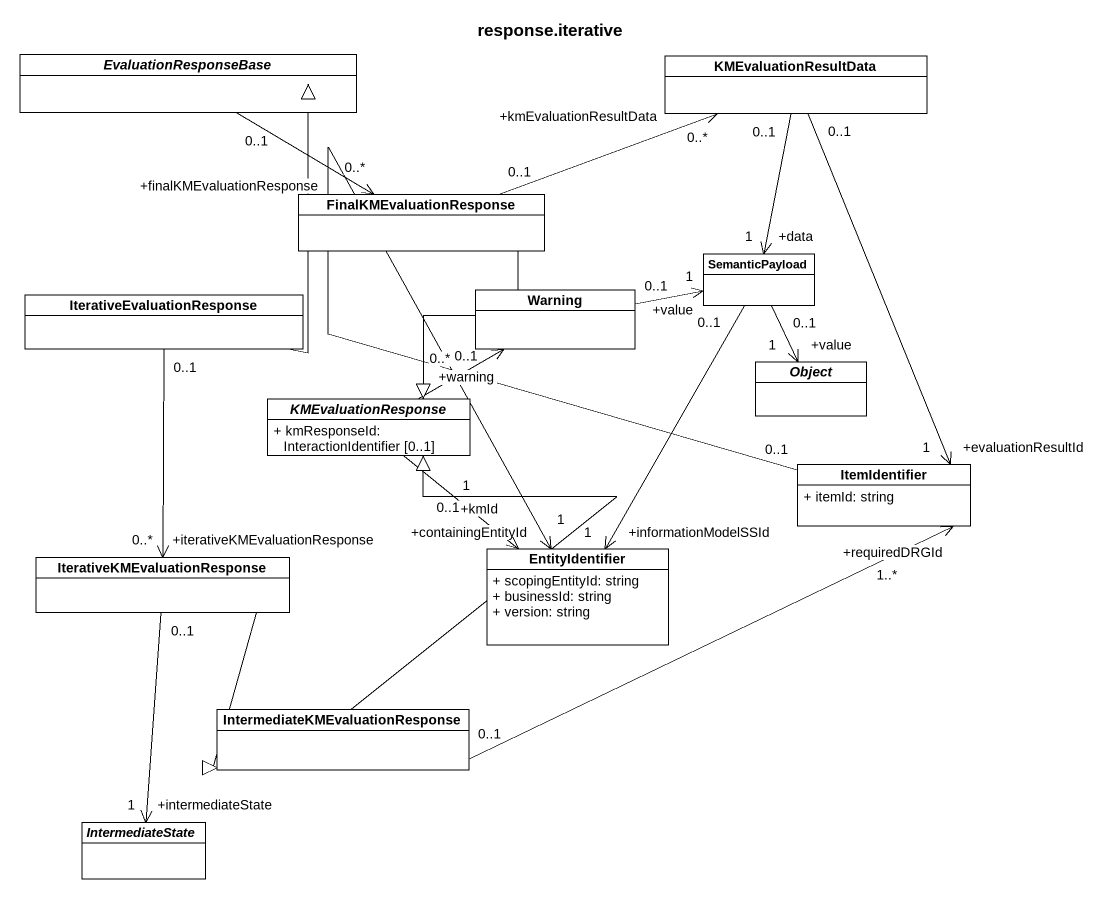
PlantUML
@startuml
title response.iterative
hide circle
hide empty members
skinparam classAttributeIconSize 0
abstract class EvaluationResponseBase
class KMEvaluationResultData
class FinalKMEvaluationResponse
class SemanticPayload
class IterativeEvaluationResponse
class Warning
abstract class "Object" as Object_
abstract class KMEvaluationResponse {
  + kmResponseId: InteractionIdentifier [0..1]
}
class ItemIdentifier {
  + itemId: string
}
class EntityIdentifier {
  + scopingEntityId: string
  + businessId: string
  + version: string
}
class "IterativeKMEvaluationResponse" as IterativeKMEvaluationRespons
class "IntermediateKMEvaluationResponse" as IntermediateKMEvaluationResp
abstract class IntermediateState
EvaluationResponseBase "0..1" -right-> "+finalKMEvaluationResponse\n0..*" FinalKMEvaluationResponse
KMEvaluationResultData "0..1" --> "+data\n1" SemanticPayload
KMEvaluationResultData "0..1" --> "+evaluationResultId\n1" ItemIdentifier
FinalKMEvaluationResponse "0..1" -right-> "+kmEvaluationResultData\n0..*" KMEvaluationResultData
FinalKMEvaluationResponse --|> KMEvaluationResponse
SemanticPayload "0..1" --> "+value\n1" Object_
SemanticPayload "0..1" --> "+informationModelSSId\n1" EntityIdentifier
IterativeEvaluationResponse -up-|> EvaluationResponseBase
IterativeEvaluationResponse "0..1" --> "+iterativeKMEvaluationResponse\n0..*" IterativeKMEvaluationRespons
Warning "0..1" -right-> "+value\n1" SemanticPayload
KMEvaluationResponse "0..1" -right-> "+warning\n0..*" Warning
KMEvaluationResponse "0..1" --> "+kmId\n1" EntityIdentifier
ItemIdentifier "0..1" -left-> "+containingEntityId\n1" EntityIdentifier
IterativeKMEvaluationRespons --|> IntermediateKMEvaluationResp
IterativeKMEvaluationRespons "0..1" --> "+intermediateState\n1" IntermediateState
IntermediateKMEvaluationResp -up-|> KMEvaluationResponse
IntermediateKMEvaluationResp "0..1" -right-> "+requiredDRGId\n1..*" ItemIdentifier
@enduml
